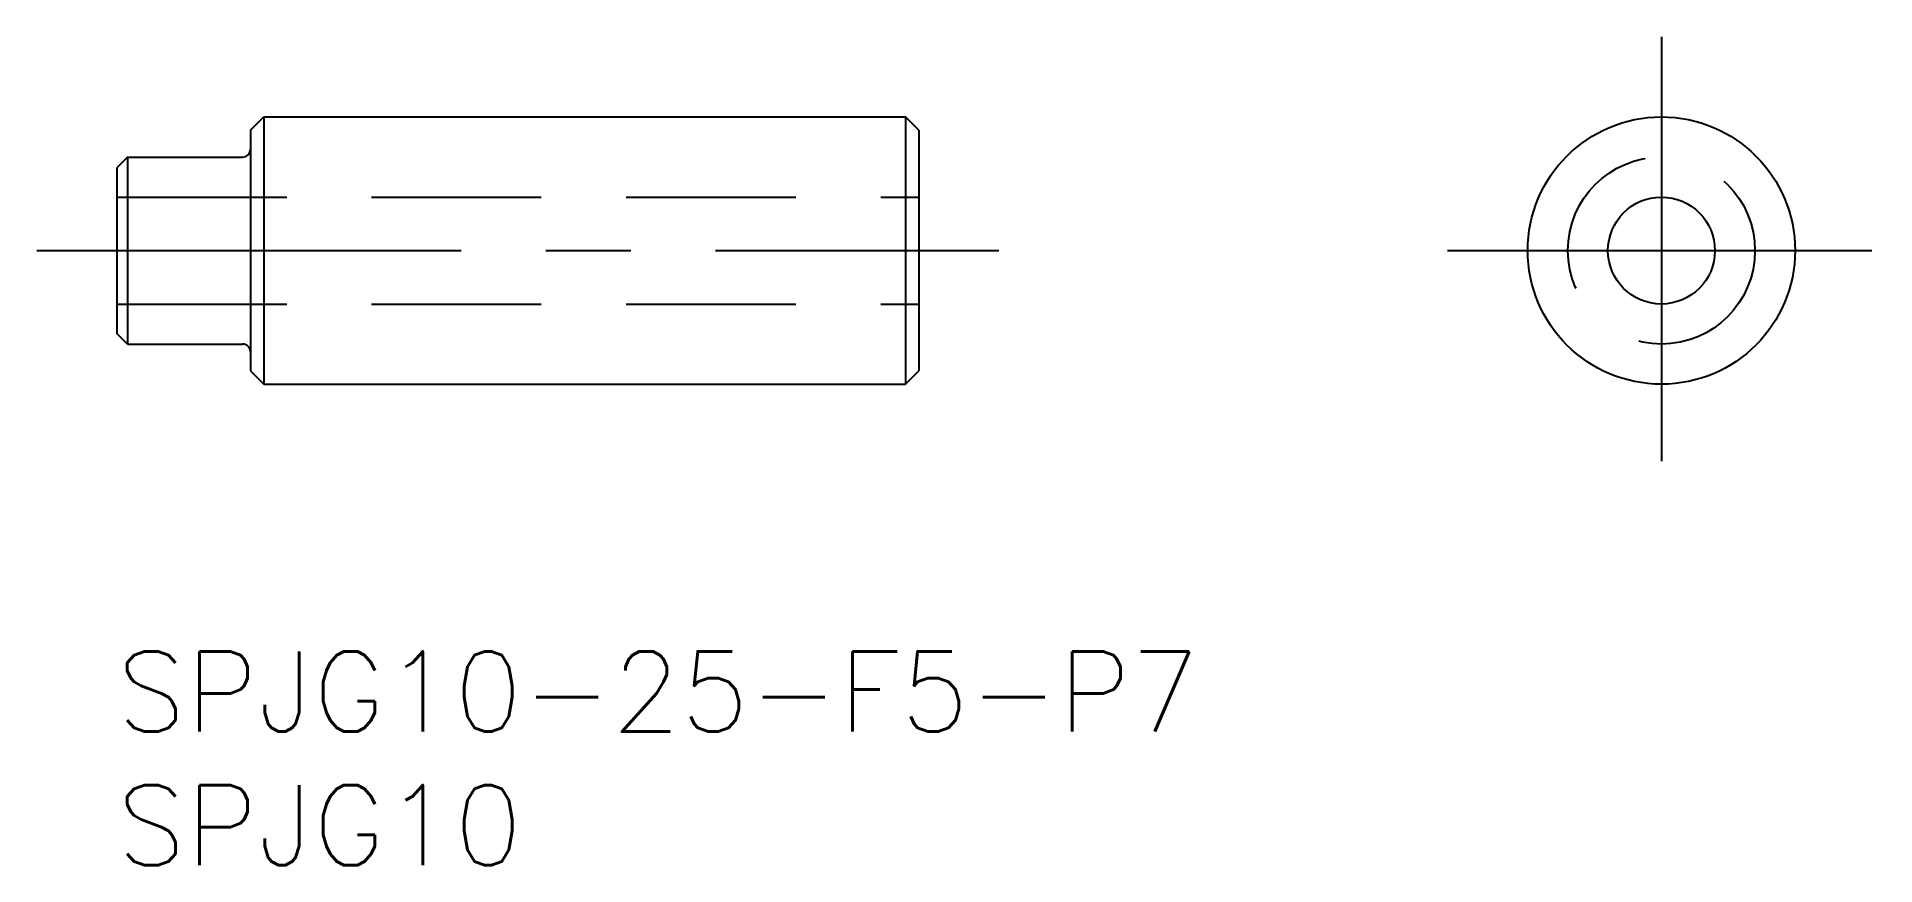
# Model space of a CAD drawing. Extents: x -3 to 65.8, y -8 to 23.
import ezdxf

# ---------------------------------------------------------------- set-up
doc = ezdxf.new("R2010")
doc.units = 0
doc.header["$LTSCALE"] = 0.5
doc.linetypes.add('CENTER', pattern=[50.8, 31.75, -6.35, 6.35, -6.35])
doc.linetypes.add('DASHED', pattern=[19.05, 12.7, -6.35])
for name, color, linetype in [('MSM_CENTER', 1, 'CENTER'), ('MSM_CONTINUOUS', 7, 'CONTINUOUS'), ('MSM_DASHED', 4, 'DASHED'), ('MSM_PART_NUMBER', 7, 'CONTINUOUS')]:
    doc.layers.add(name, color=color, linetype=linetype)
doc.styles.get("Standard").update_dxf_attribs({"font": 'txt.shx', "height": 3, "bigfont": 'bigfont.shx'})

# ---------------------------------------------------------------- blocks, each defined once
blk = doc.blocks.new('*U4')
at = {"layer": 'MSM_PART_NUMBER'}
blk.add_text('SPJG10-25-F5-P7', height=3, dxfattribs=at).set_placement((0, -3))
blk = doc.blocks.new('*U5')
at = {"layer": 'MSM_PART_NUMBER'}
blk.add_text('SPJG10', height=3, dxfattribs=at).set_placement((0, -8))

msp = doc.modelspace()

# ---------------------------------------------------------------- linework, layer by layer
at = {"layer": 'MSM_CENTER'}
for p, q in [((57.786, 23), (57.786, 7)), ((-3, 15), (33, 15)), ((49.786, 15), (65.786, 15))]:
    msp.add_line(p, q, dxfattribs=at)
at = {"layer": 'MSM_CONTINUOUS'}
for p, q in [((5, 19.5), (5.5, 20)), ((5.5, 20), (29.5, 20)), ((5.5, 20), (5.5, 10)), ((29.5, 20), (29.5, 10)), ((30, 19.5), (29.5, 20)), ((5, 19.5), (5, 10.5)), ((30, 19.5), (30, 10.5)), ((0.4, 18.5), (0, 18.1)), ((0, 18.1), (0, 11.9)), ((0.4, 18.5), (4.7, 18.5)), ((0.4, 18.5), (0.4, 11.5)), ((0.4, 11.5), (0, 11.9)), ((0.4, 11.5), (4.7, 11.5)), ((5, 10.5), (5.5, 10)), ((29.5, 10), (30, 10.5)), ((5.5, 10), (29.5, 10))]:
    msp.add_line(p, q, dxfattribs=at)
for radius in [5, 2]:
    msp.add_circle((57.786, 15), radius, dxfattribs=at)
for centre, start, end in [((4.7, 18.8), 270, 0), ((4.7, 11.2), 0, 90)]:
    msp.add_arc(centre, 0.3, start, end, dxfattribs=at)
at = {"layer": 'MSM_DASHED'}
for p, q in [((0, 17), (30, 17)), ((0, 13), (30, 13))]:
    msp.add_line(p, q, dxfattribs=at)
msp.add_circle((57.786, 15), 3.5, dxfattribs=at)

# ---------------------------------------------------------------- block references
at = {"layer": 'MSM_CONTINUOUS'}
for name in ['*U4', '*U5']:
    msp.add_blockref(name, (0, 0), dxfattribs=at)

doc.saveas('drawing.dxf')
